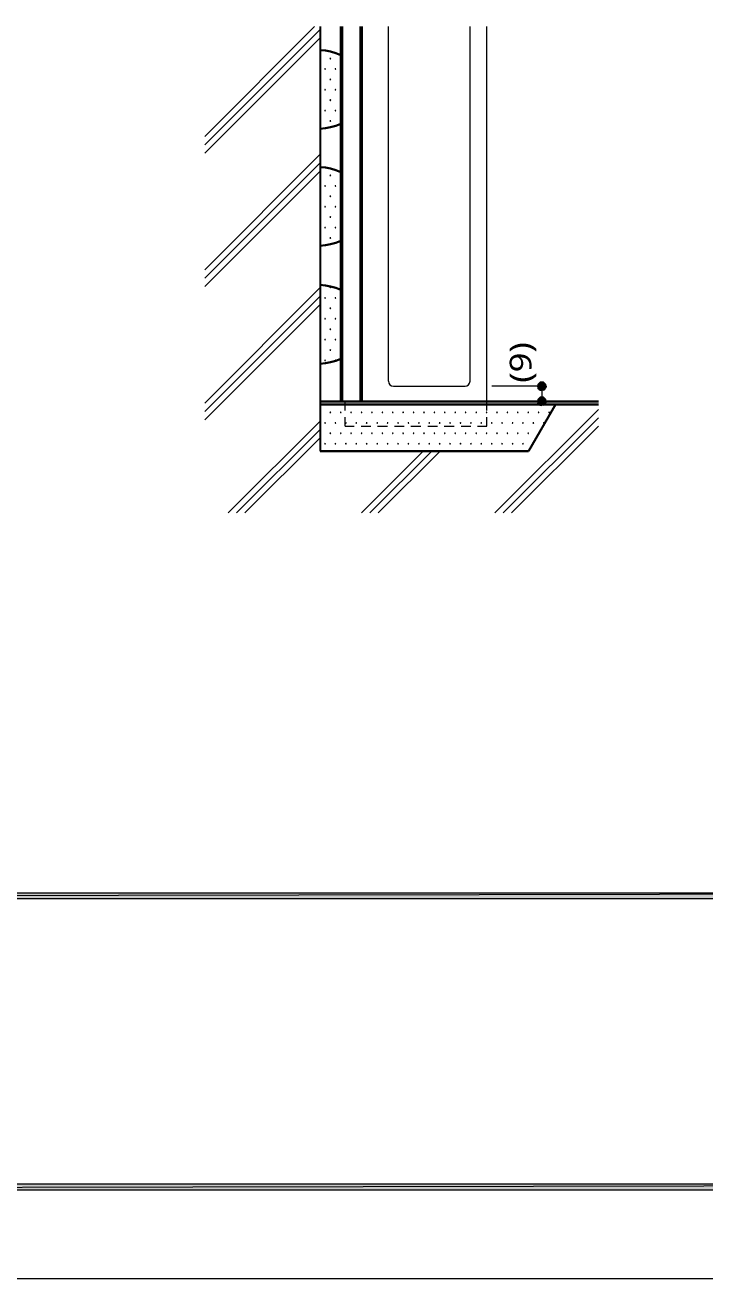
# Model space of a CAD drawing. Header units: millimetres. Extents: x 0 to 420, y 0 to 297.
# Drawn here: x 210.2 to 291.8, y 0 to 150.4 of the extents above; entities that cross this region are included whole.
import ezdxf
from ezdxf.enums import TextEntityAlignment as Align

# ---------------------------------------------------------------- set-up
doc = ezdxf.new("R2010")
doc.units = ezdxf.units.MM
doc.styles.add('kst32b', font='NotoSansJP-Variable.ttf')

msp = doc.modelspace()

# ---------------------------------------------------------------- hatches: boundary and pattern name
for points in [[(246.8, 146.47), (246.78, 146.45), (246.76, 146.43), (246.78, 146.41), (246.8, 146.39), (246.82, 146.41), (246.85, 146.43), (246.82, 146.45), (246.8, 146.47)], [(248.05, 146.47), (248.03, 146.45), (248.01, 146.43), (248.03, 146.41), (248.05, 146.39), (248.07, 146.41), (248.09, 146.43), (248.07, 146.45), (248.05, 146.47)], [(246.17, 145.22), (246.15, 145.2), (246.13, 145.18), (246.15, 145.16), (246.17, 145.14), (246.19, 145.16), (246.21, 145.18), (246.19, 145.2), (246.17, 145.22)], [(247.42, 145.22), (247.4, 145.2), (247.37, 145.18), (247.4, 145.16), (247.42, 145.14), (247.44, 145.16), (247.46, 145.18), (247.44, 145.2), (247.42, 145.22)], [(246.8, 143.98), (246.78, 143.95), (246.76, 143.93), (246.78, 143.91), (246.8, 143.89), (246.82, 143.91), (246.85, 143.93), (246.82, 143.95), (246.8, 143.98)], [(248.05, 143.98), (248.03, 143.95), (248.01, 143.93), (248.03, 143.91), (248.05, 143.89), (248.07, 143.91), (248.09, 143.93), (248.07, 143.95), (248.05, 143.98)], [(246.17, 142.73), (246.15, 142.71), (246.13, 142.68), (246.15, 142.66), (246.17, 142.64), (246.19, 142.66), (246.21, 142.68), (246.19, 142.71), (246.17, 142.73)], [(246.8, 141.48), (246.78, 141.46), (246.76, 141.44), (246.78, 141.41), (246.8, 141.39), (246.82, 141.41), (246.85, 141.44), (246.82, 141.46), (246.8, 141.48)], [(247.42, 142.73), (247.4, 142.71), (247.37, 142.68), (247.4, 142.66), (247.42, 142.64), (247.44, 142.66), (247.46, 142.68), (247.44, 142.71), (247.42, 142.73)], [(248.05, 141.48), (248.03, 141.46), (248.01, 141.44), (248.03, 141.41), (248.05, 141.39), (248.07, 141.41), (248.09, 141.44), (248.07, 141.46), (248.05, 141.48)], [(246.17, 140.23), (246.15, 140.21), (246.13, 140.19), (246.15, 140.17), (246.17, 140.14), (246.19, 140.17), (246.21, 140.19), (246.19, 140.21), (246.17, 140.23)], [(247.42, 140.23), (247.4, 140.21), (247.37, 140.19), (247.4, 140.17), (247.42, 140.14), (247.44, 140.17), (247.46, 140.19), (247.44, 140.21), (247.42, 140.23)], [(246.8, 138.98), (246.78, 138.96), (246.76, 138.94), (246.78, 138.92), (246.8, 138.9), (246.82, 138.92), (246.85, 138.94), (246.82, 138.96), (246.8, 138.98)], [(248.05, 138.98), (248.03, 138.96), (248.01, 138.94), (248.03, 138.92), (248.05, 138.9), (248.07, 138.92), (248.09, 138.94), (248.07, 138.96), (248.05, 138.98)], [(246.8, 132.44), (246.78, 132.42), (246.76, 132.4), (246.78, 132.38), (246.8, 132.36), (246.82, 132.38), (246.85, 132.4), (246.82, 132.42), (246.8, 132.44)], [(248.05, 132.44), (248.03, 132.42), (248.01, 132.4), (248.03, 132.38), (248.05, 132.36), (248.07, 132.38), (248.09, 132.4), (248.07, 132.42), (248.05, 132.44)], [(246.17, 131.19), (246.15, 131.17), (246.13, 131.15), (246.15, 131.13), (246.17, 131.11), (246.19, 131.13), (246.21, 131.15), (246.19, 131.17), (246.17, 131.19)], [(247.42, 131.19), (247.4, 131.17), (247.37, 131.15), (247.4, 131.13), (247.42, 131.11), (247.44, 131.13), (247.46, 131.15), (247.44, 131.17), (247.42, 131.19)], [(246.8, 129.94), (246.78, 129.92), (246.76, 129.9), (246.78, 129.88), (246.8, 129.86), (246.82, 129.88), (246.85, 129.9), (246.82, 129.92), (246.8, 129.94)], [(248.05, 129.94), (248.03, 129.92), (248.01, 129.9), (248.03, 129.88), (248.05, 129.86), (248.07, 129.88), (248.09, 129.9), (248.07, 129.92), (248.05, 129.94)], [(246.17, 128.69), (246.15, 128.67), (246.13, 128.65), (246.15, 128.63), (246.17, 128.61), (246.19, 128.63), (246.21, 128.65), (246.19, 128.67), (246.17, 128.69)], [(247.42, 128.69), (247.4, 128.67), (247.37, 128.65), (247.4, 128.63), (247.42, 128.61), (247.44, 128.63), (247.46, 128.65), (247.44, 128.67), (247.42, 128.69)], [(246.8, 127.44), (246.78, 127.42), (246.76, 127.4), (246.78, 127.38), (246.8, 127.36), (246.82, 127.38), (246.85, 127.4), (246.82, 127.42), (246.8, 127.44)], [(248.05, 127.44), (248.03, 127.42), (248.01, 127.4), (248.03, 127.38), (248.05, 127.36), (248.07, 127.38), (248.09, 127.4), (248.07, 127.42), (248.05, 127.44)], [(246.17, 126.2), (246.15, 126.17), (246.13, 126.15), (246.15, 126.13), (246.17, 126.11), (246.19, 126.13), (246.21, 126.15), (246.19, 126.17), (246.17, 126.2)], [(246.8, 124.95), (246.78, 124.93), (246.76, 124.9), (246.78, 124.88), (246.8, 124.86), (246.82, 124.88), (246.85, 124.9), (246.82, 124.93), (246.8, 124.95)], [(247.42, 126.2), (247.4, 126.17), (247.37, 126.15), (247.4, 126.13), (247.42, 126.11), (247.44, 126.13), (247.46, 126.15), (247.44, 126.17), (247.42, 126.2)], [(248.05, 124.95), (248.03, 124.93), (248.01, 124.9), (248.03, 124.88), (248.05, 124.86), (248.07, 124.88), (248.09, 124.9), (248.07, 124.93), (248.05, 124.95)], [(246.8, 119.02), (246.78, 119), (246.76, 118.98), (246.78, 118.96), (246.8, 118.94), (246.82, 118.96), (246.85, 118.98), (246.82, 119), (246.8, 119.02)], [(246.17, 117.75), (246.15, 117.73), (246.13, 117.71), (246.15, 117.69), (246.17, 117.67), (246.19, 117.69), (246.21, 117.71), (246.19, 117.73), (246.17, 117.75)], [(247.42, 117.75), (247.4, 117.73), (247.37, 117.71), (247.4, 117.69), (247.42, 117.67), (247.44, 117.69), (247.46, 117.71), (247.44, 117.73), (247.42, 117.75)], [(246.8, 116.5), (246.78, 116.48), (246.76, 116.46), (246.78, 116.44), (246.8, 116.42), (246.82, 116.44), (246.85, 116.46), (246.82, 116.48), (246.8, 116.5)], [(248.05, 116.5), (248.03, 116.48), (248.01, 116.46), (248.03, 116.44), (248.05, 116.42), (248.07, 116.44), (248.09, 116.46), (248.07, 116.48), (248.05, 116.5)], [(246.17, 115.25), (246.15, 115.23), (246.13, 115.21), (246.15, 115.19), (246.17, 115.17), (246.19, 115.19), (246.21, 115.21), (246.19, 115.23), (246.17, 115.25)], [(247.42, 115.25), (247.4, 115.23), (247.37, 115.21), (247.4, 115.19), (247.42, 115.17), (247.44, 115.19), (247.46, 115.21), (247.44, 115.23), (247.42, 115.25)], [(246.8, 114), (246.78, 113.98), (246.76, 113.96), (246.78, 113.94), (246.8, 113.92), (246.82, 113.94), (246.85, 113.96), (246.82, 113.98), (246.8, 114)], [(248.05, 114), (248.03, 113.98), (248.01, 113.96), (248.03, 113.94), (248.05, 113.92), (248.07, 113.94), (248.09, 113.96), (248.07, 113.98), (248.05, 114)], [(246.17, 112.75), (246.15, 112.73), (246.13, 112.71), (246.15, 112.69), (246.17, 112.67), (246.19, 112.69), (246.21, 112.71), (246.19, 112.73), (246.17, 112.75)], [(246.8, 111.51), (246.78, 111.48), (246.76, 111.46), (246.78, 111.44), (246.8, 111.42), (246.82, 111.44), (246.85, 111.46), (246.82, 111.48), (246.8, 111.51)], [(247.42, 112.75), (247.4, 112.73), (247.37, 112.71), (247.4, 112.69), (247.42, 112.67), (247.44, 112.69), (247.46, 112.71), (247.44, 112.73), (247.42, 112.75)], [(248.05, 111.51), (248.03, 111.48), (248.01, 111.46), (248.03, 111.44), (248.05, 111.42), (248.07, 111.44), (248.09, 111.46), (248.07, 111.48), (248.05, 111.51)], [(246.17, 110.26), (246.15, 110.24), (246.13, 110.21), (246.15, 110.19), (246.17, 110.17), (246.19, 110.19), (246.21, 110.21), (246.19, 110.24), (246.17, 110.26)], [(247.42, 110.26), (247.4, 110.24), (247.37, 110.21), (247.4, 110.19), (247.42, 110.17), (247.44, 110.19), (247.46, 110.21), (247.44, 110.24), (247.42, 110.26)], [(271.72, 107.31), (271.67, 107.12), (272.18, 107.12), (271.72, 107.31)], [(271.72, 105.52), (271.67, 105.3), (272.18, 105.3), (271.72, 105.52)], [(246.8, 104.01), (246.78, 103.99), (246.76, 103.97), (246.78, 103.95), (246.8, 103.93), (246.82, 103.95), (246.85, 103.97), (246.82, 103.99), (246.8, 104.01)], [(248.05, 104.01), (248.03, 103.99), (248.01, 103.97), (248.03, 103.95), (248.05, 103.93), (248.07, 103.95), (248.09, 103.97), (248.07, 103.99), (248.05, 104.01)], [(249.3, 104.01), (249.28, 103.99), (249.26, 103.97), (249.28, 103.95), (249.3, 103.93), (249.32, 103.95), (249.34, 103.97), (249.32, 103.99), (249.3, 104.01)], [(250.55, 104.01), (250.53, 103.99), (250.51, 103.97), (250.53, 103.95), (250.55, 103.93), (250.57, 103.95), (250.59, 103.97), (250.57, 103.99), (250.55, 104.01)], [(251.8, 104.01), (251.78, 103.99), (251.76, 103.97), (251.78, 103.95), (251.8, 103.93), (251.82, 103.95), (251.84, 103.97), (251.82, 103.99), (251.8, 104.01)], [(253.05, 104.01), (253.03, 103.99), (253.01, 103.97), (253.03, 103.95), (253.05, 103.93), (253.07, 103.95), (253.09, 103.97), (253.07, 103.99), (253.05, 104.01)], [(254.3, 104.01), (254.28, 103.99), (254.25, 103.97), (254.28, 103.95), (254.3, 103.93), (254.32, 103.95), (254.34, 103.97), (254.32, 103.99), (254.3, 104.01)], [(255.55, 104.01), (255.52, 103.99), (255.5, 103.97), (255.52, 103.95), (255.55, 103.93), (255.57, 103.95), (255.59, 103.97), (255.57, 103.99), (255.55, 104.01)], [(256.79, 104.01), (256.77, 103.99), (256.75, 103.97), (256.77, 103.95), (256.79, 103.93), (256.82, 103.95), (256.84, 103.97), (256.82, 103.99), (256.79, 104.01)], [(258.04, 104.01), (258.02, 103.99), (258, 103.97), (258.02, 103.95), (258.04, 103.93), (258.06, 103.95), (258.09, 103.97), (258.06, 103.99), (258.04, 104.01)], [(259.29, 104.01), (259.27, 103.99), (259.25, 103.97), (259.27, 103.95), (259.29, 103.93), (259.31, 103.95), (259.33, 103.97), (259.31, 103.99), (259.29, 104.01)], [(260.54, 104.01), (260.52, 103.99), (260.5, 103.97), (260.52, 103.95), (260.54, 103.93), (260.56, 103.95), (260.58, 103.97), (260.56, 103.99), (260.54, 104.01)], [(261.79, 104.01), (261.77, 103.99), (261.75, 103.97), (261.77, 103.95), (261.79, 103.93), (261.81, 103.95), (261.83, 103.97), (261.81, 103.99), (261.79, 104.01)], [(263.04, 104.01), (263.02, 103.99), (263, 103.97), (263.02, 103.95), (263.04, 103.93), (263.06, 103.95), (263.08, 103.97), (263.06, 103.99), (263.04, 104.01)], [(264.31, 104.01), (264.29, 103.99), (264.27, 103.97), (264.29, 103.95), (264.31, 103.93), (264.33, 103.95), (264.35, 103.97), (264.33, 103.99), (264.31, 104.01)], [(265.56, 104.01), (265.54, 103.99), (265.51, 103.97), (265.54, 103.95), (265.56, 103.93), (265.58, 103.95), (265.6, 103.97), (265.58, 103.99), (265.56, 104.01)], [(266.81, 104.01), (266.78, 103.99), (266.76, 103.97), (266.78, 103.95), (266.81, 103.93), (266.83, 103.95), (266.85, 103.97), (266.83, 103.99), (266.81, 104.01)], [(268.05, 104.01), (268.03, 103.99), (268.01, 103.97), (268.03, 103.95), (268.05, 103.93), (268.08, 103.95), (268.1, 103.97), (268.08, 103.99), (268.05, 104.01)], [(269.3, 104.01), (269.28, 103.99), (269.26, 103.97), (269.28, 103.95), (269.3, 103.93), (269.32, 103.95), (269.35, 103.97), (269.32, 103.99), (269.3, 104.01)], [(270.55, 104.01), (270.53, 103.99), (270.51, 103.97), (270.53, 103.95), (270.55, 103.93), (270.57, 103.95), (270.59, 103.97), (270.57, 103.99), (270.55, 104.01)], [(271.8, 104.01), (271.78, 103.99), (271.76, 103.97), (271.78, 103.95), (271.8, 103.93), (271.82, 103.95), (271.84, 103.97), (271.82, 103.99), (271.8, 104.01)], [(273.05, 104.01), (273.03, 103.99), (273.01, 103.97), (273.03, 103.95), (273.05, 103.93), (273.07, 103.95), (273.09, 103.97), (273.07, 103.99), (273.05, 104.01)], [(246.17, 102.76), (246.15, 102.74), (246.13, 102.72), (246.15, 102.7), (246.17, 102.68), (246.19, 102.7), (246.21, 102.72), (246.19, 102.74), (246.17, 102.76)], [(247.42, 102.76), (247.4, 102.74), (247.37, 102.72), (247.4, 102.7), (247.42, 102.68), (247.44, 102.7), (247.46, 102.72), (247.44, 102.74), (247.42, 102.76)], [(248.67, 102.76), (248.64, 102.74), (248.62, 102.72), (248.64, 102.7), (248.67, 102.68), (248.69, 102.7), (248.71, 102.72), (248.69, 102.74), (248.67, 102.76)], [(249.91, 102.76), (249.89, 102.74), (249.87, 102.72), (249.89, 102.7), (249.91, 102.68), (249.94, 102.7), (249.96, 102.72), (249.94, 102.74), (249.91, 102.76)], [(251.16, 102.76), (251.14, 102.74), (251.12, 102.72), (251.14, 102.7), (251.16, 102.68), (251.18, 102.7), (251.21, 102.72), (251.18, 102.74), (251.16, 102.76)], [(252.43, 102.76), (252.41, 102.74), (252.39, 102.72), (252.41, 102.7), (252.43, 102.68), (252.45, 102.7), (252.48, 102.72), (252.45, 102.74), (252.43, 102.76)], [(253.68, 102.76), (253.66, 102.74), (253.64, 102.72), (253.66, 102.7), (253.68, 102.68), (253.7, 102.7), (253.72, 102.72), (253.7, 102.74), (253.68, 102.76)], [(254.93, 102.76), (254.91, 102.74), (254.89, 102.72), (254.91, 102.7), (254.93, 102.68), (254.95, 102.7), (254.97, 102.72), (254.95, 102.74), (254.93, 102.76)], [(256.18, 102.76), (256.16, 102.74), (256.14, 102.72), (256.16, 102.7), (256.18, 102.68), (256.2, 102.7), (256.22, 102.72), (256.2, 102.74), (256.18, 102.76)], [(257.43, 102.76), (257.41, 102.74), (257.39, 102.72), (257.41, 102.7), (257.43, 102.68), (257.45, 102.7), (257.47, 102.72), (257.45, 102.74), (257.43, 102.76)], [(258.68, 102.76), (258.66, 102.74), (258.64, 102.72), (258.66, 102.7), (258.68, 102.68), (258.7, 102.7), (258.72, 102.72), (258.7, 102.74), (258.68, 102.76)], [(259.93, 102.76), (259.91, 102.74), (259.88, 102.72), (259.91, 102.7), (259.93, 102.68), (259.95, 102.7), (259.97, 102.72), (259.95, 102.74), (259.93, 102.76)], [(261.18, 102.76), (261.15, 102.74), (261.13, 102.72), (261.15, 102.7), (261.18, 102.68), (261.2, 102.7), (261.22, 102.72), (261.2, 102.74), (261.18, 102.76)], [(262.42, 102.76), (262.4, 102.74), (262.38, 102.72), (262.4, 102.7), (262.42, 102.68), (262.45, 102.7), (262.47, 102.72), (262.45, 102.74), (262.42, 102.76)], [(263.67, 102.76), (263.65, 102.74), (263.63, 102.72), (263.65, 102.7), (263.67, 102.68), (263.69, 102.7), (263.72, 102.72), (263.69, 102.74), (263.67, 102.76)], [(264.92, 102.76), (264.9, 102.74), (264.88, 102.72), (264.9, 102.7), (264.92, 102.68), (264.94, 102.7), (264.96, 102.72), (264.94, 102.74), (264.92, 102.76)], [(266.17, 102.76), (266.15, 102.74), (266.13, 102.72), (266.15, 102.7), (266.17, 102.68), (266.19, 102.7), (266.21, 102.72), (266.19, 102.74), (266.17, 102.76)], [(267.42, 102.76), (267.4, 102.74), (267.38, 102.72), (267.4, 102.7), (267.42, 102.68), (267.44, 102.7), (267.46, 102.72), (267.44, 102.74), (267.42, 102.76)], [(268.67, 102.76), (268.65, 102.74), (268.63, 102.72), (268.65, 102.7), (268.67, 102.68), (268.69, 102.7), (268.71, 102.72), (268.69, 102.74), (268.67, 102.76)], [(269.92, 102.76), (269.9, 102.74), (269.88, 102.72), (269.9, 102.7), (269.92, 102.68), (269.94, 102.7), (269.96, 102.72), (269.94, 102.74), (269.92, 102.76)], [(271.17, 102.76), (271.14, 102.74), (271.12, 102.72), (271.14, 102.7), (271.17, 102.68), (271.19, 102.7), (271.21, 102.72), (271.19, 102.74), (271.17, 102.76)], [(272.42, 102.76), (272.39, 102.74), (272.37, 102.72), (272.39, 102.7), (272.42, 102.68), (272.44, 102.7), (272.46, 102.72), (272.44, 102.74), (272.42, 102.76)], [(246.8, 101.52), (246.78, 101.49), (246.76, 101.47), (246.78, 101.45), (246.8, 101.43), (246.82, 101.45), (246.85, 101.47), (246.82, 101.49), (246.8, 101.52)], [(248.05, 101.52), (248.03, 101.49), (248.01, 101.47), (248.03, 101.45), (248.05, 101.43), (248.07, 101.45), (248.09, 101.47), (248.07, 101.49), (248.05, 101.52)], [(249.3, 101.52), (249.28, 101.49), (249.26, 101.47), (249.28, 101.45), (249.3, 101.43), (249.32, 101.45), (249.34, 101.47), (249.32, 101.49), (249.3, 101.52)], [(250.55, 101.52), (250.53, 101.49), (250.51, 101.47), (250.53, 101.45), (250.55, 101.43), (250.57, 101.45), (250.59, 101.47), (250.57, 101.49), (250.55, 101.52)], [(251.8, 101.52), (251.78, 101.49), (251.76, 101.47), (251.78, 101.45), (251.8, 101.43), (251.82, 101.45), (251.84, 101.47), (251.82, 101.49), (251.8, 101.52)], [(253.05, 101.52), (253.03, 101.49), (253.01, 101.47), (253.03, 101.45), (253.05, 101.43), (253.07, 101.45), (253.09, 101.47), (253.07, 101.49), (253.05, 101.52)], [(254.3, 101.52), (254.28, 101.49), (254.25, 101.47), (254.28, 101.45), (254.3, 101.43), (254.32, 101.45), (254.34, 101.47), (254.32, 101.49), (254.3, 101.52)], [(255.55, 101.52), (255.52, 101.49), (255.5, 101.47), (255.52, 101.45), (255.55, 101.43), (255.57, 101.45), (255.59, 101.47), (255.57, 101.49), (255.55, 101.52)], [(256.79, 101.52), (256.77, 101.49), (256.75, 101.47), (256.77, 101.45), (256.79, 101.43), (256.82, 101.45), (256.84, 101.47), (256.82, 101.49), (256.79, 101.52)], [(258.04, 101.52), (258.02, 101.49), (258, 101.47), (258.02, 101.45), (258.04, 101.43), (258.06, 101.45), (258.09, 101.47), (258.06, 101.49), (258.04, 101.52)], [(259.29, 101.52), (259.27, 101.49), (259.25, 101.47), (259.27, 101.45), (259.29, 101.43), (259.31, 101.45), (259.33, 101.47), (259.31, 101.49), (259.29, 101.52)], [(260.54, 101.52), (260.52, 101.49), (260.5, 101.47), (260.52, 101.45), (260.54, 101.43), (260.56, 101.45), (260.58, 101.47), (260.56, 101.49), (260.54, 101.52)], [(261.79, 101.52), (261.77, 101.49), (261.75, 101.47), (261.77, 101.45), (261.79, 101.43), (261.81, 101.45), (261.83, 101.47), (261.81, 101.49), (261.79, 101.52)], [(263.04, 101.52), (263.02, 101.49), (263, 101.47), (263.02, 101.45), (263.04, 101.43), (263.06, 101.45), (263.08, 101.47), (263.06, 101.49), (263.04, 101.52)], [(264.31, 101.52), (264.29, 101.49), (264.27, 101.47), (264.29, 101.45), (264.31, 101.43), (264.33, 101.45), (264.35, 101.47), (264.33, 101.49), (264.31, 101.52)], [(265.56, 101.52), (265.54, 101.49), (265.51, 101.47), (265.54, 101.45), (265.56, 101.43), (265.58, 101.45), (265.6, 101.47), (265.58, 101.49), (265.56, 101.52)], [(266.81, 101.52), (266.78, 101.49), (266.76, 101.47), (266.78, 101.45), (266.81, 101.43), (266.83, 101.45), (266.85, 101.47), (266.83, 101.49), (266.81, 101.52)], [(268.05, 101.52), (268.03, 101.49), (268.01, 101.47), (268.03, 101.45), (268.05, 101.43), (268.08, 101.45), (268.1, 101.47), (268.08, 101.49), (268.05, 101.52)], [(269.3, 101.52), (269.28, 101.49), (269.26, 101.47), (269.28, 101.45), (269.3, 101.43), (269.32, 101.45), (269.35, 101.47), (269.32, 101.49), (269.3, 101.52)], [(270.55, 101.52), (270.53, 101.49), (270.51, 101.47), (270.53, 101.45), (270.55, 101.43), (270.57, 101.45), (270.59, 101.47), (270.57, 101.49), (270.55, 101.52)], [(271.8, 101.52), (271.78, 101.49), (271.76, 101.47), (271.78, 101.45), (271.8, 101.43), (271.82, 101.45), (271.84, 101.47), (271.82, 101.49), (271.8, 101.52)], [(246.17, 100.27), (246.15, 100.25), (246.13, 100.22), (246.15, 100.2), (246.17, 100.18), (246.19, 100.2), (246.21, 100.22), (246.19, 100.25), (246.17, 100.27)], [(247.42, 100.27), (247.4, 100.25), (247.37, 100.22), (247.4, 100.2), (247.42, 100.18), (247.44, 100.2), (247.46, 100.22), (247.44, 100.25), (247.42, 100.27)], [(248.67, 100.27), (248.64, 100.25), (248.62, 100.22), (248.64, 100.2), (248.67, 100.18), (248.69, 100.2), (248.71, 100.22), (248.69, 100.25), (248.67, 100.27)], [(249.91, 100.27), (249.89, 100.25), (249.87, 100.22), (249.89, 100.2), (249.91, 100.18), (249.94, 100.2), (249.96, 100.22), (249.94, 100.25), (249.91, 100.27)], [(251.16, 100.27), (251.14, 100.25), (251.12, 100.22), (251.14, 100.2), (251.16, 100.18), (251.18, 100.2), (251.21, 100.22), (251.18, 100.25), (251.16, 100.27)], [(252.43, 100.27), (252.41, 100.25), (252.39, 100.22), (252.41, 100.2), (252.43, 100.18), (252.45, 100.2), (252.48, 100.22), (252.45, 100.25), (252.43, 100.27)], [(253.68, 100.27), (253.66, 100.25), (253.64, 100.22), (253.66, 100.2), (253.68, 100.18), (253.7, 100.2), (253.72, 100.22), (253.7, 100.25), (253.68, 100.27)], [(254.93, 100.27), (254.91, 100.25), (254.89, 100.22), (254.91, 100.2), (254.93, 100.18), (254.95, 100.2), (254.97, 100.22), (254.95, 100.25), (254.93, 100.27)], [(256.18, 100.27), (256.16, 100.25), (256.14, 100.22), (256.16, 100.2), (256.18, 100.18), (256.2, 100.2), (256.22, 100.22), (256.2, 100.25), (256.18, 100.27)], [(257.43, 100.27), (257.41, 100.25), (257.39, 100.22), (257.41, 100.2), (257.43, 100.18), (257.45, 100.2), (257.47, 100.22), (257.45, 100.25), (257.43, 100.27)], [(258.68, 100.27), (258.66, 100.25), (258.64, 100.22), (258.66, 100.2), (258.68, 100.18), (258.7, 100.2), (258.72, 100.22), (258.7, 100.25), (258.68, 100.27)], [(259.93, 100.27), (259.91, 100.25), (259.88, 100.22), (259.91, 100.2), (259.93, 100.18), (259.95, 100.2), (259.97, 100.22), (259.95, 100.25), (259.93, 100.27)], [(261.18, 100.27), (261.15, 100.25), (261.13, 100.22), (261.15, 100.2), (261.18, 100.18), (261.2, 100.2), (261.22, 100.22), (261.2, 100.25), (261.18, 100.27)], [(262.42, 100.27), (262.4, 100.25), (262.38, 100.22), (262.4, 100.2), (262.42, 100.18), (262.45, 100.2), (262.47, 100.22), (262.45, 100.25), (262.42, 100.27)], [(263.67, 100.27), (263.65, 100.25), (263.63, 100.22), (263.65, 100.2), (263.67, 100.18), (263.69, 100.2), (263.72, 100.22), (263.69, 100.25), (263.67, 100.27)], [(264.92, 100.27), (264.9, 100.25), (264.88, 100.22), (264.9, 100.2), (264.92, 100.18), (264.94, 100.2), (264.96, 100.22), (264.94, 100.25), (264.92, 100.27)], [(266.17, 100.27), (266.15, 100.25), (266.13, 100.22), (266.15, 100.2), (266.17, 100.18), (266.19, 100.2), (266.21, 100.22), (266.19, 100.25), (266.17, 100.27)], [(267.42, 100.27), (267.4, 100.25), (267.38, 100.22), (267.4, 100.2), (267.42, 100.18), (267.44, 100.2), (267.46, 100.22), (267.44, 100.25), (267.42, 100.27)], [(268.67, 100.27), (268.65, 100.25), (268.63, 100.22), (268.65, 100.2), (268.67, 100.18), (268.69, 100.2), (268.71, 100.22), (268.69, 100.25), (268.67, 100.27)], [(269.92, 100.27), (269.9, 100.25), (269.88, 100.22), (269.9, 100.2), (269.92, 100.18), (269.94, 100.2), (269.96, 100.22), (269.94, 100.25), (269.92, 100.27)]]:
    msp.add_hatch(color=7).paths.add_polyline_path(points)
h = msp.add_hatch(color=7)
h.paths.add_polyline_path([(271.67, 107.12), (271.72, 106.91), (272.18, 107.12), (271.67, 107.12)])
h.paths.add_polyline_path([(271.72, 106.91), (272.18, 107.12), (271.82, 106.76), (271.72, 106.91)])
h.paths.add_polyline_path([(272.18, 107.12), (271.82, 106.76), (271.99, 106.64), (272.18, 107.12)])
h = msp.add_hatch(color=7)
h.paths.add_polyline_path([(272.18, 107.61), (271.99, 107.59), (272.18, 107.12), (272.18, 107.61)])
h.paths.add_polyline_path([(271.99, 107.59), (272.18, 107.12), (271.82, 107.46), (271.99, 107.59)])
h.paths.add_polyline_path([(272.18, 107.12), (271.82, 107.46), (271.72, 107.31), (272.18, 107.12)])
h = msp.add_hatch(color=7)
h.paths.add_polyline_path([(271.99, 106.64), (272.18, 106.62), (272.18, 107.12), (271.99, 106.64)])
h.paths.add_polyline_path([(272.18, 106.62), (272.18, 107.12), (272.37, 106.64), (272.18, 106.62)])
h.paths.add_polyline_path([(272.18, 107.12), (272.37, 106.64), (272.54, 106.76), (272.18, 107.12)])
h = msp.add_hatch(color=7)
h.paths.add_polyline_path([(272.65, 107.31), (272.54, 107.46), (272.18, 107.12), (272.65, 107.31)])
h.paths.add_polyline_path([(272.54, 107.46), (272.18, 107.12), (272.37, 107.59), (272.54, 107.46)])
h.paths.add_polyline_path([(272.18, 107.12), (272.37, 107.59), (272.18, 107.61), (272.18, 107.12)])
h = msp.add_hatch(color=7)
h.paths.add_polyline_path([(272.54, 106.76), (272.65, 106.91), (272.18, 107.12), (272.54, 106.76)])
h.paths.add_polyline_path([(272.65, 106.91), (272.18, 107.12), (272.69, 107.12), (272.65, 106.91)])
h.paths.add_polyline_path([(272.18, 107.12), (272.69, 107.12), (272.65, 107.31), (272.18, 107.12)])
h = msp.add_hatch(color=7)
h.paths.add_polyline_path([(272.18, 105.81), (271.99, 105.79), (272.18, 105.3), (272.18, 105.81)])
h.paths.add_polyline_path([(271.99, 105.79), (272.18, 105.3), (271.82, 105.66), (271.99, 105.79)])
h.paths.add_polyline_path([(272.18, 105.3), (271.82, 105.66), (271.72, 105.52), (272.18, 105.3)])
h = msp.add_hatch(color=7)
h.paths.add_polyline_path([(272.65, 105.52), (272.54, 105.66), (272.18, 105.3), (272.65, 105.52)])
h.paths.add_polyline_path([(272.54, 105.66), (272.18, 105.3), (272.37, 105.79), (272.54, 105.66)])
h.paths.add_polyline_path([(272.18, 105.3), (272.37, 105.79), (272.18, 105.81), (272.18, 105.3)])
h = msp.add_hatch(color=7)
h.paths.add_polyline_path([(272.54, 104.97), (272.65, 105.11), (272.18, 105.3), (272.54, 104.97)])
h.paths.add_polyline_path([(272.65, 105.11), (272.18, 105.3), (272.69, 105.3), (272.65, 105.11)])
h.paths.add_polyline_path([(272.18, 105.3), (272.69, 105.3), (272.65, 105.52), (272.18, 105.3)])
h = msp.add_hatch(color=7)
h.paths.add_polyline_path([(271.67, 105.3), (271.72, 105.11), (272.18, 105.3), (271.67, 105.3)])
h.paths.add_polyline_path([(271.72, 105.11), (272.18, 105.3), (271.82, 104.97), (271.72, 105.11)])
h.paths.add_polyline_path([(272.18, 105.3), (271.82, 104.97), (271.99, 104.84), (272.18, 105.3)])
h = msp.add_hatch(color=7)
h.paths.add_polyline_path([(271.99, 104.84), (272.18, 104.82), (272.18, 105.3), (271.99, 104.84)])
h.paths.add_polyline_path([(272.18, 104.82), (272.18, 105.3), (272.37, 104.84), (272.18, 104.82)])
h.paths.add_polyline_path([(272.18, 105.3), (272.37, 104.84), (272.54, 104.97), (272.18, 105.3)])
h = msp.add_hatch(color=7)
h.paths.add_polyline_path([(393.83, 11.35), (394.53, 10.65), (393.83, 45.64), (393.83, 11.35)])
h.paths.add_polyline_path([(394.53, 10.65), (393.83, 45.64), (394.53, 46.33), (394.53, 10.65)])
h.paths.add_polyline_path([(393.83, 45.64), (394.53, 46.33), (26.52, 45.64), (393.83, 45.64)])
h.paths.add_polyline_path([(394.53, 46.33), (26.52, 45.64), (25.82, 46.33), (394.53, 46.33)])
h.paths.add_polyline_path([(26.52, 45.64), (25.82, 46.33), (26.52, 11.35), (26.52, 45.64)])
h.paths.add_polyline_path([(25.82, 46.33), (26.52, 11.35), (25.82, 10.65), (25.82, 46.33)])
h.paths.add_polyline_path([(26.52, 11.35), (25.82, 10.65), (393.83, 11.35), (26.52, 11.35)])
h.paths.add_polyline_path([(25.82, 10.65), (393.83, 11.35), (394.53, 10.65), (25.82, 10.65)])

# ---------------------------------------------------------------- linework, layer by layer
at = {"lineweight": 13}
msp.add_lwpolyline([(0.19, 0), (0.19, 296.97), (420.16, 296.97), (420.16, 0)], close=True, dxfattribs=at)
for points in [[(231.73, 137.08), (244.92, 150.26)], [(231.73, 136.08), (245.58, 149.92)], [(248.29, 105.3), (248.29, 150.26)], [(250.38, 105.3), (250.38, 150.26)], [(253.79, 107.72), (253.79, 150.26)], [(263.59, 107.72), (263.59, 150.26)], [(265.58, 105.3), (265.58, 150.26)], [(231.73, 135.09), (245.58, 148.93)], [(231.73, 121.07), (245.58, 134.94)], [(231.73, 120.08), (245.58, 133.92)], [(231.73, 119.08), (245.58, 132.93)], [(231.73, 105.07), (245.58, 118.94)], [(231.73, 104.08), (245.58, 117.92)], [(231.73, 103.08), (245.58, 116.92)], [(253.77, 107.73), (253.81, 107.49), (253.94, 107.3), (254.14, 107.17), (254.37, 107.12)], [(254.38, 107.12), (262.97, 107.12)], [(262.96, 107.12), (263.2, 107.17), (263.39, 107.3), (263.52, 107.49), (263.57, 107.73)], [(271.63, 107.12), (272.18, 107.12), (266.17, 107.12)], [(272.18, 107.12), (272.18, 105.3)], [(248.58, 104.22), (248.58, 105.3)], [(265.58, 104.22), (265.58, 105.3)], [(266.55, 91.91), (278.98, 104.33)], [(234.55, 91.91), (245.58, 102.93)], [(248.58, 102.32), (248.58, 103.42)], [(248.58, 102.32), (249.68, 102.32)], [(250.49, 102.32), (251.67, 102.32)], [(252.48, 102.32), (253.68, 102.32)], [(254.49, 102.32), (255.67, 102.32)], [(256.48, 102.32), (257.68, 102.32)], [(258.49, 102.32), (259.67, 102.32)], [(260.48, 102.32), (261.68, 102.32)], [(262.49, 102.32), (263.67, 102.32)], [(264.48, 102.32), (265.58, 102.32)], [(265.58, 102.32), (265.58, 103.42)], [(267.55, 91.91), (278.98, 103.34)], [(268.54, 91.91), (278.98, 102.34)], [(235.54, 91.91), (245.58, 101.94)], [(236.56, 91.91), (245.58, 100.92)], [(250.55, 91.91), (257.96, 99.31)], [(251.54, 91.91), (258.97, 99.31)], [(252.56, 91.91), (259.97, 99.31)]]:
    msp.add_lwpolyline(points, dxfattribs=at)
at = {"lineweight": 25}
for points in [[(245.58, 150.26), (245.58, 99.31)], [(273.81, 104.92), (270.57, 99.31)]]:
    msp.add_lwpolyline(points, dxfattribs=at)
at = {"lineweight": 30}
for points in [[(248.07, 105.3), (248.07, 150.26)], [(250.57, 105.3), (250.57, 150.26)], [(248.06, 146.85), (247.46, 147.08), (246.84, 147.26), (246.21, 147.38), (245.56, 147.44)], [(245.56, 137.99), (246.21, 138.06), (246.84, 138.18), (247.46, 138.35), (248.06, 138.59)], [(248.06, 132.81), (247.46, 133.05), (246.84, 133.22), (246.21, 133.34), (245.56, 133.4)], [(245.56, 123.96), (246.21, 124.02), (246.84, 124.14), (247.46, 124.32), (248.06, 124.55)], [(248.06, 118.67), (247.46, 118.91), (246.84, 119.08), (246.21, 119.2), (245.56, 119.27)], [(245.56, 109.82), (246.21, 109.88), (246.84, 110), (247.46, 110.18), (248.06, 110.41)], [(245.58, 105.3), (278.98, 105.3)], [(245.58, 104.92), (278.98, 104.92)], [(245.58, 99.31), (270.57, 99.31)]]:
    msp.add_lwpolyline(points, dxfattribs=at)
at = {"lineweight": 0}
for points in [[(246.8, 146.47), (246.78, 146.45), (246.76, 146.43), (246.78, 146.41), (246.8, 146.39), (246.82, 146.41), (246.85, 146.43), (246.82, 146.45)], [(248.05, 146.47), (248.03, 146.45), (248.01, 146.43), (248.03, 146.41), (248.05, 146.39), (248.07, 146.41), (248.09, 146.43), (248.07, 146.45)], [(246.17, 145.22), (246.15, 145.2), (246.13, 145.18), (246.15, 145.16), (246.17, 145.14), (246.19, 145.16), (246.21, 145.18), (246.19, 145.2)], [(247.42, 145.22), (247.4, 145.2), (247.37, 145.18), (247.4, 145.16), (247.42, 145.14), (247.44, 145.16), (247.46, 145.18), (247.44, 145.2)], [(246.8, 143.98), (246.78, 143.95), (246.76, 143.93), (246.78, 143.91), (246.8, 143.89), (246.82, 143.91), (246.85, 143.93), (246.82, 143.95)], [(248.05, 143.98), (248.03, 143.95), (248.01, 143.93), (248.03, 143.91), (248.05, 143.89), (248.07, 143.91), (248.09, 143.93), (248.07, 143.95)], [(246.17, 142.73), (246.15, 142.71), (246.13, 142.68), (246.15, 142.66), (246.17, 142.64), (246.19, 142.66), (246.21, 142.68), (246.19, 142.71)], [(246.8, 141.48), (246.78, 141.46), (246.76, 141.44), (246.78, 141.41), (246.8, 141.39), (246.82, 141.41), (246.85, 141.44), (246.82, 141.46)], [(247.42, 142.73), (247.4, 142.71), (247.37, 142.68), (247.4, 142.66), (247.42, 142.64), (247.44, 142.66), (247.46, 142.68), (247.44, 142.71)], [(248.05, 141.48), (248.03, 141.46), (248.01, 141.44), (248.03, 141.41), (248.05, 141.39), (248.07, 141.41), (248.09, 141.44), (248.07, 141.46)], [(246.17, 140.23), (246.15, 140.21), (246.13, 140.19), (246.15, 140.17), (246.17, 140.14), (246.19, 140.17), (246.21, 140.19), (246.19, 140.21)], [(247.42, 140.23), (247.4, 140.21), (247.37, 140.19), (247.4, 140.17), (247.42, 140.14), (247.44, 140.17), (247.46, 140.19), (247.44, 140.21)], [(246.8, 138.98), (246.78, 138.96), (246.76, 138.94), (246.78, 138.92), (246.8, 138.9), (246.82, 138.92), (246.85, 138.94), (246.82, 138.96)], [(248.05, 138.98), (248.03, 138.96), (248.01, 138.94), (248.03, 138.92), (248.05, 138.9), (248.07, 138.92), (248.09, 138.94), (248.07, 138.96)], [(246.8, 132.44), (246.78, 132.42), (246.76, 132.4), (246.78, 132.38), (246.8, 132.36), (246.82, 132.38), (246.85, 132.4), (246.82, 132.42)], [(248.05, 132.44), (248.03, 132.42), (248.01, 132.4), (248.03, 132.38), (248.05, 132.36), (248.07, 132.38), (248.09, 132.4), (248.07, 132.42)], [(246.17, 131.19), (246.15, 131.17), (246.13, 131.15), (246.15, 131.13), (246.17, 131.11), (246.19, 131.13), (246.21, 131.15), (246.19, 131.17)], [(247.42, 131.19), (247.4, 131.17), (247.37, 131.15), (247.4, 131.13), (247.42, 131.11), (247.44, 131.13), (247.46, 131.15), (247.44, 131.17)], [(246.8, 129.94), (246.78, 129.92), (246.76, 129.9), (246.78, 129.88), (246.8, 129.86), (246.82, 129.88), (246.85, 129.9), (246.82, 129.92)], [(248.05, 129.94), (248.03, 129.92), (248.01, 129.9), (248.03, 129.88), (248.05, 129.86), (248.07, 129.88), (248.09, 129.9), (248.07, 129.92)], [(246.17, 128.69), (246.15, 128.67), (246.13, 128.65), (246.15, 128.63), (246.17, 128.61), (246.19, 128.63), (246.21, 128.65), (246.19, 128.67)], [(247.42, 128.69), (247.4, 128.67), (247.37, 128.65), (247.4, 128.63), (247.42, 128.61), (247.44, 128.63), (247.46, 128.65), (247.44, 128.67)], [(246.8, 127.44), (246.78, 127.42), (246.76, 127.4), (246.78, 127.38), (246.8, 127.36), (246.82, 127.38), (246.85, 127.4), (246.82, 127.42)], [(248.05, 127.44), (248.03, 127.42), (248.01, 127.4), (248.03, 127.38), (248.05, 127.36), (248.07, 127.38), (248.09, 127.4), (248.07, 127.42)], [(246.17, 126.2), (246.15, 126.17), (246.13, 126.15), (246.15, 126.13), (246.17, 126.11), (246.19, 126.13), (246.21, 126.15), (246.19, 126.17)], [(246.8, 124.95), (246.78, 124.93), (246.76, 124.9), (246.78, 124.88), (246.8, 124.86), (246.82, 124.88), (246.85, 124.9), (246.82, 124.93)], [(247.42, 126.2), (247.4, 126.17), (247.37, 126.15), (247.4, 126.13), (247.42, 126.11), (247.44, 126.13), (247.46, 126.15), (247.44, 126.17)], [(248.05, 124.95), (248.03, 124.93), (248.01, 124.9), (248.03, 124.88), (248.05, 124.86), (248.07, 124.88), (248.09, 124.9), (248.07, 124.93)], [(246.8, 119.02), (246.78, 119), (246.76, 118.98), (246.78, 118.96), (246.8, 118.94), (246.82, 118.96), (246.85, 118.98), (246.82, 119)], [(246.17, 117.75), (246.15, 117.73), (246.13, 117.71), (246.15, 117.69), (246.17, 117.67), (246.19, 117.69), (246.21, 117.71), (246.19, 117.73)], [(247.42, 117.75), (247.4, 117.73), (247.37, 117.71), (247.4, 117.69), (247.42, 117.67), (247.44, 117.69), (247.46, 117.71), (247.44, 117.73)], [(246.8, 116.5), (246.78, 116.48), (246.76, 116.46), (246.78, 116.44), (246.8, 116.42), (246.82, 116.44), (246.85, 116.46), (246.82, 116.48)], [(248.05, 116.5), (248.03, 116.48), (248.01, 116.46), (248.03, 116.44), (248.05, 116.42), (248.07, 116.44), (248.09, 116.46), (248.07, 116.48)], [(246.17, 115.25), (246.15, 115.23), (246.13, 115.21), (246.15, 115.19), (246.17, 115.17), (246.19, 115.19), (246.21, 115.21), (246.19, 115.23)], [(247.42, 115.25), (247.4, 115.23), (247.37, 115.21), (247.4, 115.19), (247.42, 115.17), (247.44, 115.19), (247.46, 115.21), (247.44, 115.23)], [(246.8, 114), (246.78, 113.98), (246.76, 113.96), (246.78, 113.94), (246.8, 113.92), (246.82, 113.94), (246.85, 113.96), (246.82, 113.98)], [(248.05, 114), (248.03, 113.98), (248.01, 113.96), (248.03, 113.94), (248.05, 113.92), (248.07, 113.94), (248.09, 113.96), (248.07, 113.98)], [(246.17, 112.75), (246.15, 112.73), (246.13, 112.71), (246.15, 112.69), (246.17, 112.67), (246.19, 112.69), (246.21, 112.71), (246.19, 112.73)], [(246.8, 111.51), (246.78, 111.48), (246.76, 111.46), (246.78, 111.44), (246.8, 111.42), (246.82, 111.44), (246.85, 111.46), (246.82, 111.48)], [(247.42, 112.75), (247.4, 112.73), (247.37, 112.71), (247.4, 112.69), (247.42, 112.67), (247.44, 112.69), (247.46, 112.71), (247.44, 112.73)], [(248.05, 111.51), (248.03, 111.48), (248.01, 111.46), (248.03, 111.44), (248.05, 111.42), (248.07, 111.44), (248.09, 111.46), (248.07, 111.48)], [(246.17, 110.26), (246.15, 110.24), (246.13, 110.21), (246.15, 110.19), (246.17, 110.17), (246.19, 110.19), (246.21, 110.21), (246.19, 110.24)], [(247.42, 110.26), (247.4, 110.24), (247.37, 110.21), (247.4, 110.19), (247.42, 110.17), (247.44, 110.19), (247.46, 110.21), (247.44, 110.24)], [(271.72, 107.31), (271.67, 107.12), (272.18, 107.12)], [(271.67, 107.12), (271.72, 106.91), (272.18, 107.12)], [(272.18, 107.12), (271.82, 107.46), (271.72, 107.31)], [(271.72, 106.91), (272.18, 107.12), (271.82, 106.76)], [(271.99, 107.59), (272.18, 107.12), (271.82, 107.46)], [(272.18, 107.12), (271.82, 106.76), (271.99, 106.64)], [(272.18, 107.61), (271.99, 107.59), (272.18, 107.12)], [(271.99, 106.64), (272.18, 106.62), (272.18, 107.12)], [(272.18, 107.12), (272.37, 107.59), (272.18, 107.61)], [(272.54, 107.46), (272.18, 107.12), (272.37, 107.59)], [(272.65, 107.31), (272.54, 107.46), (272.18, 107.12)], [(272.18, 107.12), (272.69, 107.12), (272.65, 107.31)], [(272.18, 106.62), (272.18, 107.12), (272.37, 106.64)], [(272.18, 107.12), (272.37, 106.64), (272.54, 106.76)], [(272.54, 106.76), (272.65, 106.91), (272.18, 107.12)], [(272.65, 106.91), (272.18, 107.12), (272.69, 107.12)], [(271.72, 105.52), (271.67, 105.3), (272.18, 105.3)], [(272.18, 105.3), (271.82, 105.66), (271.72, 105.52)], [(271.99, 105.79), (272.18, 105.3), (271.82, 105.66)], [(272.18, 105.81), (271.99, 105.79), (272.18, 105.3)], [(272.18, 105.3), (272.37, 105.79), (272.18, 105.81)], [(272.54, 105.66), (272.18, 105.3), (272.37, 105.79)], [(272.65, 105.52), (272.54, 105.66), (272.18, 105.3)], [(272.18, 105.3), (272.69, 105.3), (272.65, 105.52)], [(246.8, 104.01), (246.78, 103.99), (246.76, 103.97), (246.78, 103.95), (246.8, 103.93), (246.82, 103.95), (246.85, 103.97), (246.82, 103.99)], [(248.05, 104.01), (248.03, 103.99), (248.01, 103.97), (248.03, 103.95), (248.05, 103.93), (248.07, 103.95), (248.09, 103.97), (248.07, 103.99)], [(249.3, 104.01), (249.28, 103.99), (249.26, 103.97), (249.28, 103.95), (249.3, 103.93), (249.32, 103.95), (249.34, 103.97), (249.32, 103.99)], [(250.55, 104.01), (250.53, 103.99), (250.51, 103.97), (250.53, 103.95), (250.55, 103.93), (250.57, 103.95), (250.59, 103.97), (250.57, 103.99)], [(251.8, 104.01), (251.78, 103.99), (251.76, 103.97), (251.78, 103.95), (251.8, 103.93), (251.82, 103.95), (251.84, 103.97), (251.82, 103.99)], [(253.05, 104.01), (253.03, 103.99), (253.01, 103.97), (253.03, 103.95), (253.05, 103.93), (253.07, 103.95), (253.09, 103.97), (253.07, 103.99)], [(254.3, 104.01), (254.28, 103.99), (254.25, 103.97), (254.28, 103.95), (254.3, 103.93), (254.32, 103.95), (254.34, 103.97), (254.32, 103.99)], [(255.55, 104.01), (255.52, 103.99), (255.5, 103.97), (255.52, 103.95), (255.55, 103.93), (255.57, 103.95), (255.59, 103.97), (255.57, 103.99)], [(256.79, 104.01), (256.77, 103.99), (256.75, 103.97), (256.77, 103.95), (256.79, 103.93), (256.82, 103.95), (256.84, 103.97), (256.82, 103.99)], [(258.04, 104.01), (258.02, 103.99), (258, 103.97), (258.02, 103.95), (258.04, 103.93), (258.06, 103.95), (258.09, 103.97), (258.06, 103.99)], [(259.29, 104.01), (259.27, 103.99), (259.25, 103.97), (259.27, 103.95), (259.29, 103.93), (259.31, 103.95), (259.33, 103.97), (259.31, 103.99)], [(260.54, 104.01), (260.52, 103.99), (260.5, 103.97), (260.52, 103.95), (260.54, 103.93), (260.56, 103.95), (260.58, 103.97), (260.56, 103.99)], [(261.79, 104.01), (261.77, 103.99), (261.75, 103.97), (261.77, 103.95), (261.79, 103.93), (261.81, 103.95), (261.83, 103.97), (261.81, 103.99)], [(263.04, 104.01), (263.02, 103.99), (263, 103.97), (263.02, 103.95), (263.04, 103.93), (263.06, 103.95), (263.08, 103.97), (263.06, 103.99)], [(264.31, 104.01), (264.29, 103.99), (264.27, 103.97), (264.29, 103.95), (264.31, 103.93), (264.33, 103.95), (264.35, 103.97), (264.33, 103.99)], [(265.56, 104.01), (265.54, 103.99), (265.51, 103.97), (265.54, 103.95), (265.56, 103.93), (265.58, 103.95), (265.6, 103.97), (265.58, 103.99)], [(266.81, 104.01), (266.78, 103.99), (266.76, 103.97), (266.78, 103.95), (266.81, 103.93), (266.83, 103.95), (266.85, 103.97), (266.83, 103.99)], [(268.05, 104.01), (268.03, 103.99), (268.01, 103.97), (268.03, 103.95), (268.05, 103.93), (268.08, 103.95), (268.1, 103.97), (268.08, 103.99)], [(269.3, 104.01), (269.28, 103.99), (269.26, 103.97), (269.28, 103.95), (269.3, 103.93), (269.32, 103.95), (269.35, 103.97), (269.32, 103.99)], [(270.55, 104.01), (270.53, 103.99), (270.51, 103.97), (270.53, 103.95), (270.55, 103.93), (270.57, 103.95), (270.59, 103.97), (270.57, 103.99)], [(271.67, 105.3), (271.72, 105.11), (272.18, 105.3)], [(271.72, 105.11), (272.18, 105.3), (271.82, 104.97)], [(271.8, 104.01), (271.78, 103.99), (271.76, 103.97), (271.78, 103.95), (271.8, 103.93), (271.82, 103.95), (271.84, 103.97), (271.82, 103.99)], [(272.18, 105.3), (271.82, 104.97), (271.99, 104.84)], [(271.99, 104.84), (272.18, 104.82), (272.18, 105.3)], [(272.18, 104.82), (272.18, 105.3), (272.37, 104.84)], [(272.18, 105.3), (272.37, 104.84), (272.54, 104.97)], [(272.54, 104.97), (272.65, 105.11), (272.18, 105.3)], [(272.65, 105.11), (272.18, 105.3), (272.69, 105.3)], [(273.05, 104.01), (273.03, 103.99), (273.01, 103.97), (273.03, 103.95), (273.05, 103.93), (273.07, 103.95), (273.09, 103.97), (273.07, 103.99)], [(246.17, 102.76), (246.15, 102.74), (246.13, 102.72), (246.15, 102.7), (246.17, 102.68), (246.19, 102.7), (246.21, 102.72), (246.19, 102.74)], [(247.42, 102.76), (247.4, 102.74), (247.37, 102.72), (247.4, 102.7), (247.42, 102.68), (247.44, 102.7), (247.46, 102.72), (247.44, 102.74)], [(248.67, 102.76), (248.64, 102.74), (248.62, 102.72), (248.64, 102.7), (248.67, 102.68), (248.69, 102.7), (248.71, 102.72), (248.69, 102.74)], [(249.91, 102.76), (249.89, 102.74), (249.87, 102.72), (249.89, 102.7), (249.91, 102.68), (249.94, 102.7), (249.96, 102.72), (249.94, 102.74)], [(251.16, 102.76), (251.14, 102.74), (251.12, 102.72), (251.14, 102.7), (251.16, 102.68), (251.18, 102.7), (251.21, 102.72), (251.18, 102.74)], [(252.43, 102.76), (252.41, 102.74), (252.39, 102.72), (252.41, 102.7), (252.43, 102.68), (252.45, 102.7), (252.48, 102.72), (252.45, 102.74)], [(253.68, 102.76), (253.66, 102.74), (253.64, 102.72), (253.66, 102.7), (253.68, 102.68), (253.7, 102.7), (253.72, 102.72), (253.7, 102.74)], [(254.93, 102.76), (254.91, 102.74), (254.89, 102.72), (254.91, 102.7), (254.93, 102.68), (254.95, 102.7), (254.97, 102.72), (254.95, 102.74)], [(256.18, 102.76), (256.16, 102.74), (256.14, 102.72), (256.16, 102.7), (256.18, 102.68), (256.2, 102.7), (256.22, 102.72), (256.2, 102.74)], [(257.43, 102.76), (257.41, 102.74), (257.39, 102.72), (257.41, 102.7), (257.43, 102.68), (257.45, 102.7), (257.47, 102.72), (257.45, 102.74)], [(258.68, 102.76), (258.66, 102.74), (258.64, 102.72), (258.66, 102.7), (258.68, 102.68), (258.7, 102.7), (258.72, 102.72), (258.7, 102.74)], [(259.93, 102.76), (259.91, 102.74), (259.88, 102.72), (259.91, 102.7), (259.93, 102.68), (259.95, 102.7), (259.97, 102.72), (259.95, 102.74)], [(261.18, 102.76), (261.15, 102.74), (261.13, 102.72), (261.15, 102.7), (261.18, 102.68), (261.2, 102.7), (261.22, 102.72), (261.2, 102.74)], [(262.42, 102.76), (262.4, 102.74), (262.38, 102.72), (262.4, 102.7), (262.42, 102.68), (262.45, 102.7), (262.47, 102.72), (262.45, 102.74)], [(263.67, 102.76), (263.65, 102.74), (263.63, 102.72), (263.65, 102.7), (263.67, 102.68), (263.69, 102.7), (263.72, 102.72), (263.69, 102.74)], [(264.92, 102.76), (264.9, 102.74), (264.88, 102.72), (264.9, 102.7), (264.92, 102.68), (264.94, 102.7), (264.96, 102.72), (264.94, 102.74)], [(266.17, 102.76), (266.15, 102.74), (266.13, 102.72), (266.15, 102.7), (266.17, 102.68), (266.19, 102.7), (266.21, 102.72), (266.19, 102.74)], [(267.42, 102.76), (267.4, 102.74), (267.38, 102.72), (267.4, 102.7), (267.42, 102.68), (267.44, 102.7), (267.46, 102.72), (267.44, 102.74)], [(268.67, 102.76), (268.65, 102.74), (268.63, 102.72), (268.65, 102.7), (268.67, 102.68), (268.69, 102.7), (268.71, 102.72), (268.69, 102.74)], [(269.92, 102.76), (269.9, 102.74), (269.88, 102.72), (269.9, 102.7), (269.92, 102.68), (269.94, 102.7), (269.96, 102.72), (269.94, 102.74)], [(271.17, 102.76), (271.14, 102.74), (271.12, 102.72), (271.14, 102.7), (271.17, 102.68), (271.19, 102.7), (271.21, 102.72), (271.19, 102.74)], [(272.42, 102.76), (272.39, 102.74), (272.37, 102.72), (272.39, 102.7), (272.42, 102.68), (272.44, 102.7), (272.46, 102.72), (272.44, 102.74)], [(246.8, 101.52), (246.78, 101.49), (246.76, 101.47), (246.78, 101.45), (246.8, 101.43), (246.82, 101.45), (246.85, 101.47), (246.82, 101.49)], [(248.05, 101.52), (248.03, 101.49), (248.01, 101.47), (248.03, 101.45), (248.05, 101.43), (248.07, 101.45), (248.09, 101.47), (248.07, 101.49)], [(249.3, 101.52), (249.28, 101.49), (249.26, 101.47), (249.28, 101.45), (249.3, 101.43), (249.32, 101.45), (249.34, 101.47), (249.32, 101.49)], [(250.55, 101.52), (250.53, 101.49), (250.51, 101.47), (250.53, 101.45), (250.55, 101.43), (250.57, 101.45), (250.59, 101.47), (250.57, 101.49)], [(251.8, 101.52), (251.78, 101.49), (251.76, 101.47), (251.78, 101.45), (251.8, 101.43), (251.82, 101.45), (251.84, 101.47), (251.82, 101.49)], [(253.05, 101.52), (253.03, 101.49), (253.01, 101.47), (253.03, 101.45), (253.05, 101.43), (253.07, 101.45), (253.09, 101.47), (253.07, 101.49)], [(254.3, 101.52), (254.28, 101.49), (254.25, 101.47), (254.28, 101.45), (254.3, 101.43), (254.32, 101.45), (254.34, 101.47), (254.32, 101.49)], [(255.55, 101.52), (255.52, 101.49), (255.5, 101.47), (255.52, 101.45), (255.55, 101.43), (255.57, 101.45), (255.59, 101.47), (255.57, 101.49)], [(256.79, 101.52), (256.77, 101.49), (256.75, 101.47), (256.77, 101.45), (256.79, 101.43), (256.82, 101.45), (256.84, 101.47), (256.82, 101.49)], [(258.04, 101.52), (258.02, 101.49), (258, 101.47), (258.02, 101.45), (258.04, 101.43), (258.06, 101.45), (258.09, 101.47), (258.06, 101.49)], [(259.29, 101.52), (259.27, 101.49), (259.25, 101.47), (259.27, 101.45), (259.29, 101.43), (259.31, 101.45), (259.33, 101.47), (259.31, 101.49)], [(260.54, 101.52), (260.52, 101.49), (260.5, 101.47), (260.52, 101.45), (260.54, 101.43), (260.56, 101.45), (260.58, 101.47), (260.56, 101.49)], [(261.79, 101.52), (261.77, 101.49), (261.75, 101.47), (261.77, 101.45), (261.79, 101.43), (261.81, 101.45), (261.83, 101.47), (261.81, 101.49)], [(263.04, 101.52), (263.02, 101.49), (263, 101.47), (263.02, 101.45), (263.04, 101.43), (263.06, 101.45), (263.08, 101.47), (263.06, 101.49)], [(264.31, 101.52), (264.29, 101.49), (264.27, 101.47), (264.29, 101.45), (264.31, 101.43), (264.33, 101.45), (264.35, 101.47), (264.33, 101.49)], [(265.56, 101.52), (265.54, 101.49), (265.51, 101.47), (265.54, 101.45), (265.56, 101.43), (265.58, 101.45), (265.6, 101.47), (265.58, 101.49)], [(266.81, 101.52), (266.78, 101.49), (266.76, 101.47), (266.78, 101.45), (266.81, 101.43), (266.83, 101.45), (266.85, 101.47), (266.83, 101.49)], [(268.05, 101.52), (268.03, 101.49), (268.01, 101.47), (268.03, 101.45), (268.05, 101.43), (268.08, 101.45), (268.1, 101.47), (268.08, 101.49)], [(269.3, 101.52), (269.28, 101.49), (269.26, 101.47), (269.28, 101.45), (269.3, 101.43), (269.32, 101.45), (269.35, 101.47), (269.32, 101.49)], [(270.55, 101.52), (270.53, 101.49), (270.51, 101.47), (270.53, 101.45), (270.55, 101.43), (270.57, 101.45), (270.59, 101.47), (270.57, 101.49)], [(271.8, 101.52), (271.78, 101.49), (271.76, 101.47), (271.78, 101.45), (271.8, 101.43), (271.82, 101.45), (271.84, 101.47), (271.82, 101.49)], [(246.17, 100.27), (246.15, 100.25), (246.13, 100.22), (246.15, 100.2), (246.17, 100.18), (246.19, 100.2), (246.21, 100.22), (246.19, 100.25)], [(247.42, 100.27), (247.4, 100.25), (247.37, 100.22), (247.4, 100.2), (247.42, 100.18), (247.44, 100.2), (247.46, 100.22), (247.44, 100.25)], [(248.67, 100.27), (248.64, 100.25), (248.62, 100.22), (248.64, 100.2), (248.67, 100.18), (248.69, 100.2), (248.71, 100.22), (248.69, 100.25)], [(249.91, 100.27), (249.89, 100.25), (249.87, 100.22), (249.89, 100.2), (249.91, 100.18), (249.94, 100.2), (249.96, 100.22), (249.94, 100.25)], [(251.16, 100.27), (251.14, 100.25), (251.12, 100.22), (251.14, 100.2), (251.16, 100.18), (251.18, 100.2), (251.21, 100.22), (251.18, 100.25)], [(252.43, 100.27), (252.41, 100.25), (252.39, 100.22), (252.41, 100.2), (252.43, 100.18), (252.45, 100.2), (252.48, 100.22), (252.45, 100.25)], [(253.68, 100.27), (253.66, 100.25), (253.64, 100.22), (253.66, 100.2), (253.68, 100.18), (253.7, 100.2), (253.72, 100.22), (253.7, 100.25)], [(254.93, 100.27), (254.91, 100.25), (254.89, 100.22), (254.91, 100.2), (254.93, 100.18), (254.95, 100.2), (254.97, 100.22), (254.95, 100.25)], [(256.18, 100.27), (256.16, 100.25), (256.14, 100.22), (256.16, 100.2), (256.18, 100.18), (256.2, 100.2), (256.22, 100.22), (256.2, 100.25)], [(257.43, 100.27), (257.41, 100.25), (257.39, 100.22), (257.41, 100.2), (257.43, 100.18), (257.45, 100.2), (257.47, 100.22), (257.45, 100.25)], [(258.68, 100.27), (258.66, 100.25), (258.64, 100.22), (258.66, 100.2), (258.68, 100.18), (258.7, 100.2), (258.72, 100.22), (258.7, 100.25)], [(259.93, 100.27), (259.91, 100.25), (259.88, 100.22), (259.91, 100.2), (259.93, 100.18), (259.95, 100.2), (259.97, 100.22), (259.95, 100.25)], [(261.18, 100.27), (261.15, 100.25), (261.13, 100.22), (261.15, 100.2), (261.18, 100.18), (261.2, 100.2), (261.22, 100.22), (261.2, 100.25)], [(262.42, 100.27), (262.4, 100.25), (262.38, 100.22), (262.4, 100.2), (262.42, 100.18), (262.45, 100.2), (262.47, 100.22), (262.45, 100.25)], [(263.67, 100.27), (263.65, 100.25), (263.63, 100.22), (263.65, 100.2), (263.67, 100.18), (263.69, 100.2), (263.72, 100.22), (263.69, 100.25)], [(264.92, 100.27), (264.9, 100.25), (264.88, 100.22), (264.9, 100.2), (264.92, 100.18), (264.94, 100.2), (264.96, 100.22), (264.94, 100.25)], [(266.17, 100.27), (266.15, 100.25), (266.13, 100.22), (266.15, 100.2), (266.17, 100.18), (266.19, 100.2), (266.21, 100.22), (266.19, 100.25)], [(267.42, 100.27), (267.4, 100.25), (267.38, 100.22), (267.4, 100.2), (267.42, 100.18), (267.44, 100.2), (267.46, 100.22), (267.44, 100.25)], [(268.67, 100.27), (268.65, 100.25), (268.63, 100.22), (268.65, 100.2), (268.67, 100.18), (268.69, 100.2), (268.71, 100.22), (268.69, 100.25)], [(269.92, 100.27), (269.9, 100.25), (269.88, 100.22), (269.9, 100.2), (269.92, 100.18), (269.94, 100.2), (269.96, 100.22), (269.94, 100.25)], [(394.53, 46.33), (26.52, 45.64), (25.82, 46.33)], [(393.83, 45.64), (394.53, 46.33), (26.52, 45.64)], [(26.52, 11.35), (25.82, 10.65), (393.83, 11.35)], [(25.82, 10.65), (393.83, 11.35), (394.53, 10.65)]]:
    msp.add_lwpolyline(points, close=True, dxfattribs=at)

# ---------------------------------------------------------------- texts
at = {"style": 'kst32b'}
msp.add_text('(9)', height=2.599, dxfattribs=at).set_placement((270.93, 107.53), (270.93, 112.4), align=Align.FIT)

doc.saveas('drawing.dxf')
